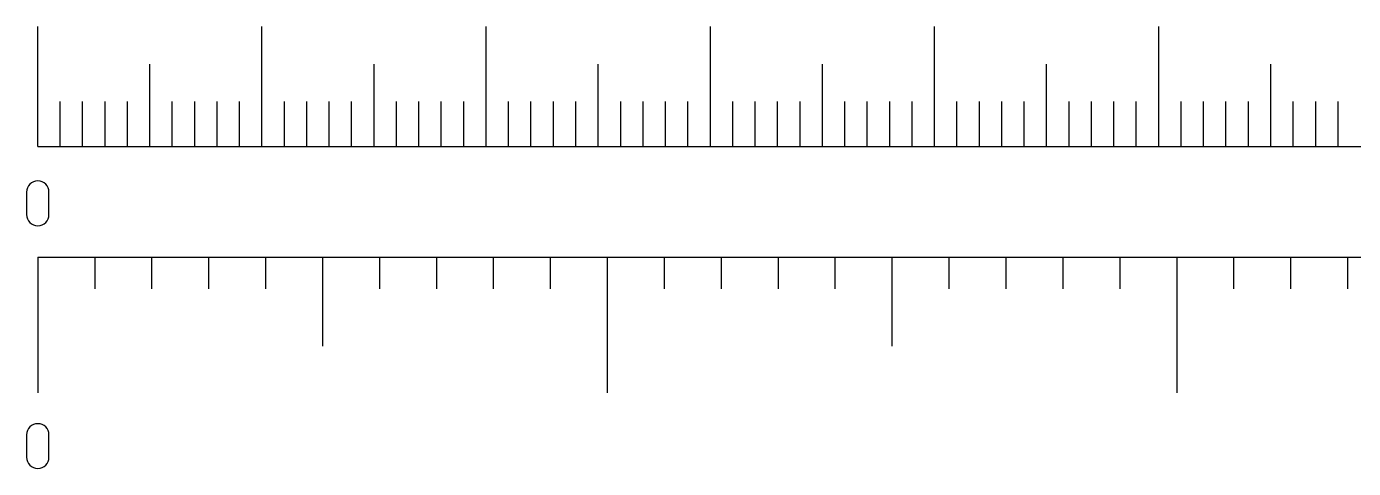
# Model space of a CAD drawing. Extents: x -1.14 to 1.28, y -2.88 to -1.9.
# Drawn here: x -1.142 to -0.55, y -2.881 to -2.684 of the extents above; entities that cross this region are included whole.
import ezdxf

# ---------------------------------------------------------------- set-up
doc = ezdxf.new("R2010")
doc.units = 0
doc.header["$MEASUREMENT"] = 0
doc.layers.get('0').update_dxf_attribs({"linetype": 'CONTINUOUS'})

# ---------------------------------------------------------------- blocks, each defined once
blk = doc.blocks.new('SM')
for p, q in [((0, 4.944833), (0, 10.298567)), ((10, 4.944833), (10, 10.298567)), ((20, 4.944833), (20, 10.298567)), ((30, 4.944833), (30, 10.298567)), ((40, 4.944833), (40, 10.298567)), ((50, 4.944833), (50, 10.298567)), ((5, 4.944833), (5, 8.617329)), ((15, 4.944833), (15, 8.617329)), ((25, 4.944833), (25, 8.617329)), ((35, 4.944833), (35, 8.617329)), ((45, 4.944833), (45, 8.617329)), ((55, 4.944833), (55, 8.617329)), ((1, 4.944833), (1, 6.944833)), ((2, 4.944833), (2, 6.944833)), ((3, 4.944833), (3, 6.944833)), ((4, 4.944833), (4, 6.944833)), ((6, 4.944833), (6, 6.944833)), ((7, 4.944833), (7, 6.944833)), ((8, 4.944833), (8, 6.944833)), ((9, 4.944833), (9, 6.944833)), ((11, 4.944833), (11, 6.944833)), ((12, 4.944833), (12, 6.944833)), ((13, 4.944833), (13, 6.944833)), ((14, 4.944833), (14, 6.944833)), ((16, 4.944833), (16, 6.944833)), ((17, 4.944833), (17, 6.944833)), ((18, 4.944833), (18, 6.944833)), ((19, 4.944833), (19, 6.944833)), ((21, 4.944833), (21, 6.944833)), ((22, 4.944833), (22, 6.944833)), ((23, 4.944833), (23, 6.944833)), ((24, 4.944833), (24, 6.944833)), ((26, 4.944833), (26, 6.944833)), ((27, 4.944833), (27, 6.944833)), ((28, 4.944833), (28, 6.944833)), ((29, 4.944833), (29, 6.944833)), ((31, 4.944833), (31, 6.944833)), ((32, 4.944833), (32, 6.944833)), ((33, 4.944833), (33, 6.944833)), ((34, 4.944833), (34, 6.944833)), ((36, 4.944833), (36, 6.944833)), ((37, 4.944833), (37, 6.944833)), ((38, 4.944833), (38, 6.944833)), ((39, 4.944833), (39, 6.944833)), ((41, 4.944833), (41, 6.944833)), ((42, 4.944833), (42, 6.944833)), ((43, 4.944833), (43, 6.944833)), ((44, 4.944833), (44, 6.944833)), ((46, 4.944833), (46, 6.944833)), ((47, 4.944833), (47, 6.944833)), ((48, 4.944833), (48, 6.944833)), ((49, 4.944833), (49, 6.944833)), ((51, 4.944833), (51, 6.944833)), ((52, 4.944833), (52, 6.944833)), ((53, 4.944833), (53, 6.944833)), ((54, 4.944833), (54, 6.944833)), ((56, 4.944833), (56, 6.944833)), ((57, 4.944833), (57, 6.944833)), ((58, 4.944833), (58, 6.944833)), ((0, 4.944833), (100, 4.944833)), ((0, 3.400076), (0, 3.400076)), ((-0.5, 2.900076), (-0.5, 1.900076)), ((0.5, 1.900076), (0.5, 2.900076)), ((0, 1.400076), (0, 1.400076)), ((0, 0), (63.5, 0)), ((0, 0), (0, -6.068871)), ((2.54, 0), (2.54, -1.41761)), ((5.08, 0), (5.08, -1.41761)), ((7.62, 0), (7.62, -1.41761)), ((10.16, 0), (10.16, -1.41761)), ((12.7, 0), (12.7, -3.980818)), ((15.24, 0), (15.24, -1.41761)), ((17.78, 0), (17.78, -1.41761)), ((20.32, 0), (20.32, -1.41761)), ((22.86, 0), (22.86, -1.41761)), ((25.4, 0), (25.4, -6.068871)), ((27.94, 0), (27.94, -1.41761)), ((30.48, 0), (30.48, -1.41761)), ((33.02, 0), (33.02, -1.41761)), ((35.56, 0), (35.56, -1.41761)), ((38.1, 0), (38.1, -3.980818)), ((40.64, 0), (40.64, -1.41761)), ((43.18, 0), (43.18, -1.41761)), ((45.72, 0), (45.72, -1.41761)), ((48.26, 0), (48.26, -1.41761)), ((50.8, 0), (50.8, -6.068871)), ((53.34, 0), (53.34, -1.41761)), ((55.88, 0), (55.88, -1.41761)), ((58.42, 0), (58.42, -1.41761)), ((0, -7.443725), (0, -7.443725)), ((-0.5, -7.943725), (-0.5, -8.943725)), ((0.5, -8.943725), (0.5, -7.943725)), ((0, -9.443725), (0, -9.443725))]:
    blk.add_line(p, q)
for centre, start, end in [((0, 2.900076), 90, 180), ((0, 2.900076), 0, 90), ((0, 1.900076), 180, 270), ((0, 1.900076), 270, 0), ((0, -7.943725), 90, 180), ((0, -7.943725), 0, 90), ((0, -8.943725), 180, 270), ((0, -8.943725), 270, 0)]:
    blk.add_arc(centre, 0.5, start, end)
blk = doc.blocks.new('RIGHELLO')
at = {"linetype": 'Continuous', "xscale": 0.01, "yscale": 0.01, "zscale": 0.01}
blk.add_blockref('SM', (0.08134, -1.034375), dxfattribs=at)

msp = doc.modelspace()

# ---------------------------------------------------------------- block references
msp.add_blockref('RIGHELLO', (-1.21852, -1.7523, 0.15207))

doc.saveas('drawing.dxf')
